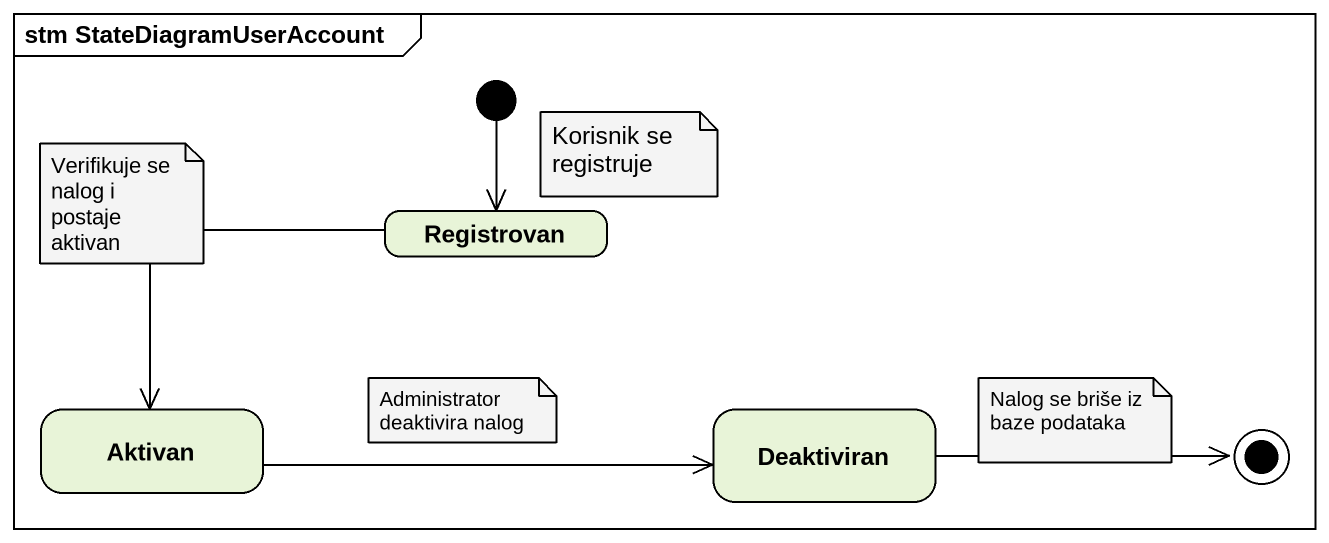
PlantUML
@startuml
mainframe stm StateDiagramUserAccount
hide empty description
state Registrovan
state Aktivan
state Deaktiviran
[*] --> Registrovan
Registrovan --> Aktivan
Aktivan -right-> Deaktiviran
Deaktiviran -right-> [*]
note as N1
  Verifikuje se nalog i postaje aktivan
end note
note as N2
  Korisnik se registruje
end note
note as N3
  Administrator deaktivira nalog
end note
note as N4
  Nalog se briše iz baze podataka
end note
@enduml
